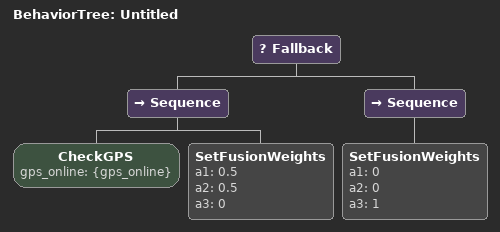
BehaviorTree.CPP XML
<?xml version="1.0" encoding="UTF-8"?>
<root BTCPP_format="4">
  <BehaviorTree ID="Untitled">
    <Fallback>
      <Sequence>
        <CheckGPS gps_online="{gps_online}"/>
        <SetFusionWeights a1="0.5"
                          a2="0.5"
                          a3="0"/>
      </Sequence>
      <Sequence>
        <SetFusionWeights a1="0"
                          a2="0"
                          a3="1"/>
      </Sequence>
    </Fallback>
  </BehaviorTree>

</root>
